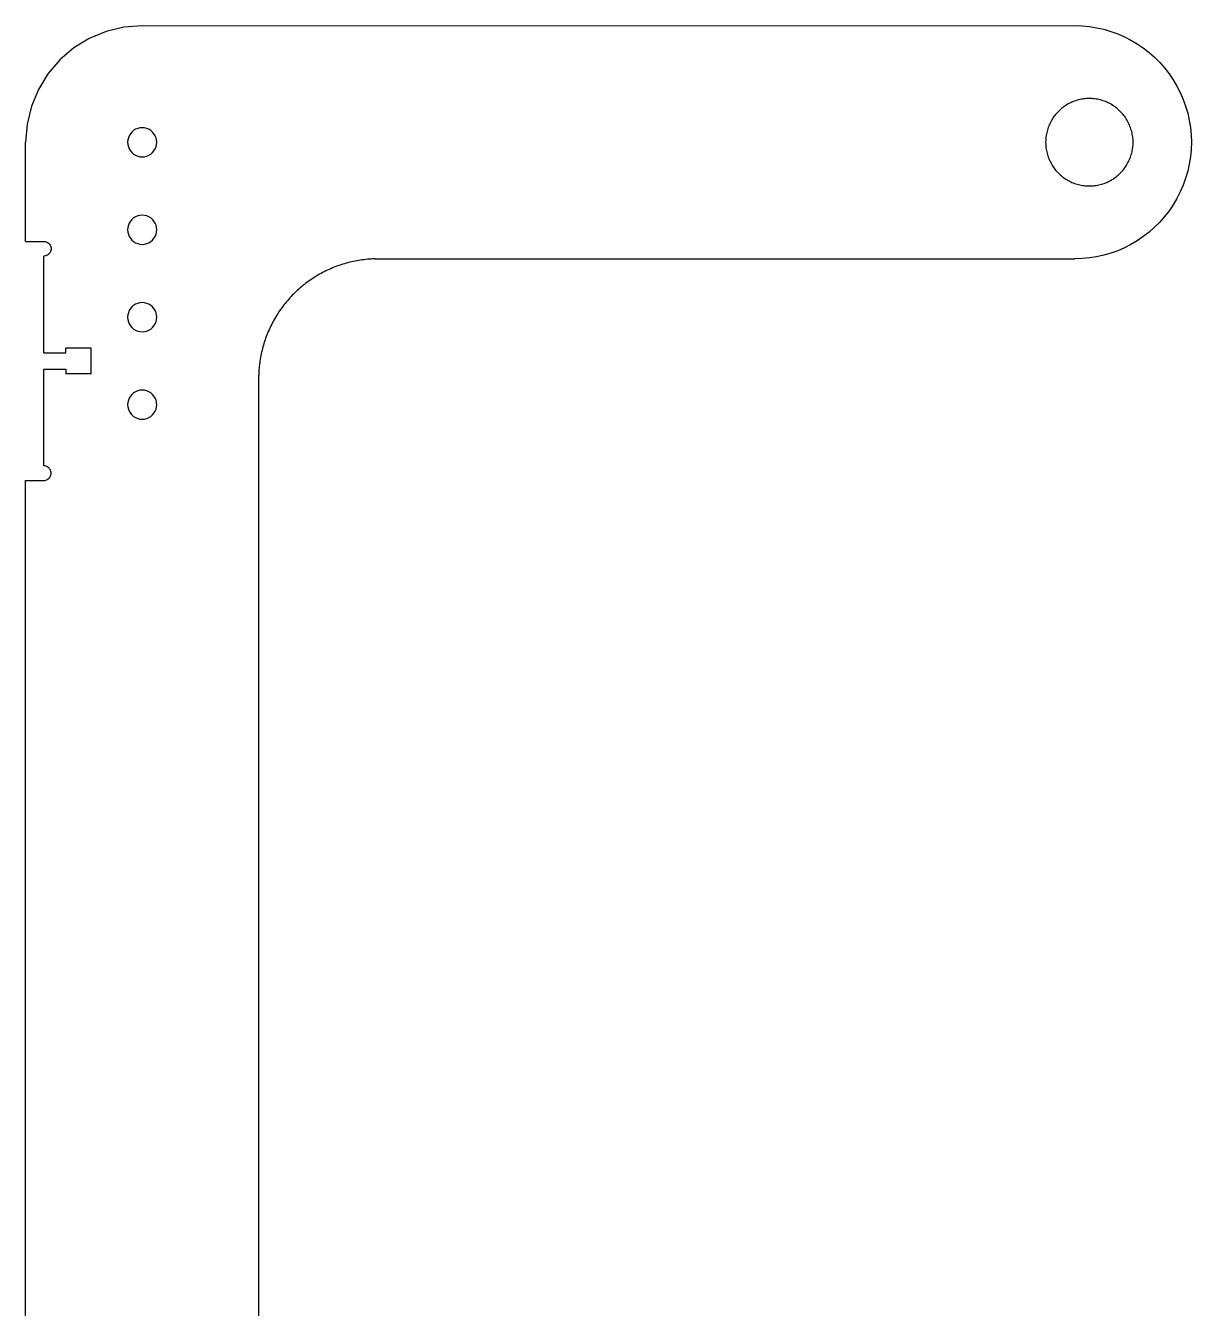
# Model space of a CAD drawing. Extents: x -100 to 100, y -46 to 46.
# Drawn here: x -48.5 to -28.5, y -23.92 to -1.92 of the extents above; entities that cross this region are included whole.
import ezdxf

# ---------------------------------------------------------------- set-up
doc = ezdxf.new("R2010")
doc.units = 0
doc.header["$MEASUREMENT"] = 0
doc.layers.get('0').update_dxf_attribs({"linetype": 'CONTINUOUS'})

msp = doc.modelspace()

# ---------------------------------------------------------------- linework, layer by layer
for p, q in [((-46.81, -1.942), (-47.115, -2.016)), ((-46.497, -1.918), (-46.81, -1.942)), ((-46.497, -1.918), (-30.497, -1.917)), ((-30.497, -1.917), (-30.371, -1.921)), ((-30.371, -1.921), (-30.246, -1.933)), ((-30.246, -1.933), (-30.122, -1.952)), ((-30.122, -1.952), (-29.999, -1.98)), ((-29.999, -1.98), (-29.879, -2.015)), ((-47.405, -2.136), (-47.672, -2.3)), ((-47.115, -2.016), (-47.405, -2.136)), ((-29.879, -2.015), (-29.761, -2.057)), ((-29.761, -2.057), (-29.645, -2.107)), ((-29.645, -2.107), (-29.533, -2.164)), ((-29.533, -2.164), (-29.425, -2.228)), ((-47.672, -2.3), (-47.911, -2.503)), ((-29.425, -2.228), (-29.321, -2.299)), ((-29.321, -2.299), (-29.222, -2.376)), ((-29.222, -2.376), (-29.128, -2.459)), ((-47.911, -2.503), (-48.115, -2.742)), ((-29.128, -2.459), (-29.039, -2.548)), ((-29.039, -2.548), (-28.956, -2.642)), ((-48.115, -2.742), (-48.279, -3.01)), ((-28.956, -2.642), (-28.879, -2.741)), ((-28.879, -2.741), (-28.808, -2.845)), ((-28.808, -2.845), (-28.744, -2.953)), ((-48.279, -3.01), (-48.399, -3.3)), ((-28.744, -2.953), (-28.687, -3.065)), ((-28.687, -3.065), (-28.637, -3.181)), ((-48.399, -3.3), (-48.472, -3.605)), ((-30.668, -3.297), (-30.688, -3.31)), ((-30.649, -3.284), (-30.668, -3.297)), ((-30.629, -3.271), (-30.649, -3.284)), ((-30.608, -3.26), (-30.629, -3.271)), ((-30.587, -3.249), (-30.608, -3.26)), ((-30.566, -3.238), (-30.587, -3.249)), ((-30.545, -3.229), (-30.566, -3.238)), ((-30.523, -3.22), (-30.545, -3.229)), ((-30.501, -3.211), (-30.523, -3.22)), ((-30.479, -3.204), (-30.501, -3.211)), ((-30.456, -3.197), (-30.479, -3.204)), ((-30.433, -3.191), (-30.456, -3.197)), ((-30.41, -3.185), (-30.433, -3.191)), ((-30.387, -3.18), (-30.41, -3.185)), ((-30.364, -3.176), (-30.387, -3.18)), ((-30.341, -3.173), (-30.364, -3.176)), ((-30.317, -3.17), (-30.341, -3.173)), ((-30.294, -3.168), (-30.317, -3.17)), ((-30.27, -3.167), (-30.294, -3.168)), ((-30.247, -3.167), (-30.27, -3.167)), ((-30.223, -3.167), (-30.247, -3.167)), ((-30.2, -3.168), (-30.223, -3.167)), ((-30.176, -3.17), (-30.2, -3.168)), ((-30.153, -3.173), (-30.176, -3.17)), ((-30.13, -3.176), (-30.153, -3.173)), ((-30.106, -3.18), (-30.13, -3.176)), ((-30.083, -3.185), (-30.106, -3.18)), ((-30.06, -3.191), (-30.083, -3.185)), ((-30.038, -3.197), (-30.06, -3.191)), ((-30.015, -3.204), (-30.038, -3.197)), ((-29.993, -3.211), (-30.015, -3.204)), ((-29.971, -3.22), (-29.993, -3.211)), ((-29.949, -3.229), (-29.971, -3.22)), ((-29.928, -3.238), (-29.949, -3.229)), ((-29.906, -3.249), (-29.928, -3.238)), ((-29.886, -3.26), (-29.906, -3.249)), ((-29.865, -3.271), (-29.886, -3.26)), ((-29.845, -3.284), (-29.865, -3.271)), ((-29.825, -3.297), (-29.845, -3.284)), ((-29.806, -3.31), (-29.825, -3.297)), ((-28.637, -3.181), (-28.595, -3.299)), ((-28.595, -3.299), (-28.56, -3.42)), ((-30.88, -3.515), (-30.892, -3.535)), ((-30.867, -3.495), (-30.88, -3.515)), ((-30.854, -3.476), (-30.867, -3.495)), ((-30.839, -3.457), (-30.854, -3.476)), ((-30.825, -3.439), (-30.839, -3.457)), ((-30.809, -3.421), (-30.825, -3.439)), ((-30.794, -3.404), (-30.809, -3.421)), ((-30.777, -3.387), (-30.794, -3.404)), ((-30.76, -3.37), (-30.777, -3.387)), ((-30.743, -3.354), (-30.76, -3.37)), ((-30.725, -3.339), (-30.743, -3.354)), ((-30.707, -3.324), (-30.725, -3.339)), ((-30.688, -3.31), (-30.707, -3.324)), ((-29.787, -3.324), (-29.806, -3.31)), ((-29.769, -3.339), (-29.787, -3.324)), ((-29.751, -3.354), (-29.769, -3.339)), ((-29.733, -3.37), (-29.751, -3.354)), ((-29.717, -3.387), (-29.733, -3.37)), ((-29.7, -3.404), (-29.717, -3.387)), ((-29.684, -3.421), (-29.7, -3.404)), ((-29.669, -3.439), (-29.684, -3.421)), ((-29.654, -3.457), (-29.669, -3.439)), ((-29.64, -3.476), (-29.654, -3.457)), ((-29.627, -3.495), (-29.64, -3.476)), ((-29.614, -3.515), (-29.627, -3.495)), ((-29.601, -3.535), (-29.614, -3.515)), ((-28.56, -3.42), (-28.532, -3.542)), ((-48.472, -3.605), (-48.497, -3.918)), ((-46.644, -3.715), (-46.674, -3.741)), ((-46.61, -3.695), (-46.644, -3.715)), ((-46.574, -3.68), (-46.61, -3.695)), ((-46.536, -3.671), (-46.574, -3.68)), ((-46.497, -3.668), (-46.536, -3.671)), ((-46.458, -3.671), (-46.497, -3.668)), ((-46.42, -3.68), (-46.458, -3.671)), ((-46.383, -3.695), (-46.42, -3.68)), ((-46.35, -3.715), (-46.383, -3.695)), ((-46.32, -3.741), (-46.35, -3.715)), ((-30.973, -3.73), (-30.979, -3.753)), ((-30.967, -3.708), (-30.973, -3.73)), ((-30.96, -3.685), (-30.967, -3.708)), ((-30.953, -3.663), (-30.96, -3.685)), ((-30.944, -3.641), (-30.953, -3.663)), ((-30.935, -3.619), (-30.944, -3.641)), ((-30.925, -3.598), (-30.935, -3.619)), ((-30.915, -3.576), (-30.925, -3.598)), ((-30.904, -3.556), (-30.915, -3.576)), ((-30.892, -3.535), (-30.904, -3.556)), ((-29.59, -3.556), (-29.601, -3.535)), ((-29.579, -3.576), (-29.59, -3.556)), ((-29.568, -3.598), (-29.579, -3.576)), ((-29.559, -3.619), (-29.568, -3.598)), ((-29.55, -3.641), (-29.559, -3.619)), ((-29.541, -3.663), (-29.55, -3.641)), ((-29.534, -3.685), (-29.541, -3.663)), ((-29.527, -3.708), (-29.534, -3.685)), ((-29.52, -3.73), (-29.527, -3.708)), ((-29.515, -3.753), (-29.52, -3.73)), ((-28.532, -3.542), (-28.513, -3.666)), ((-28.513, -3.666), (-28.501, -3.791)), ((-48.497, -5.618), (-48.497, -3.918)), ((-46.744, -3.878), (-46.747, -3.918)), ((-46.747, -3.918), (-46.744, -3.957)), ((-46.735, -3.84), (-46.744, -3.878)), ((-46.744, -3.957), (-46.735, -3.995)), ((-46.72, -3.804), (-46.735, -3.84)), ((-46.699, -3.771), (-46.72, -3.804)), ((-46.674, -3.741), (-46.699, -3.771)), ((-46.295, -3.771), (-46.32, -3.741)), ((-46.274, -3.804), (-46.295, -3.771)), ((-46.259, -3.84), (-46.274, -3.804)), ((-46.25, -3.878), (-46.259, -3.84)), ((-46.259, -3.995), (-46.25, -3.957)), ((-46.247, -3.918), (-46.25, -3.878)), ((-46.25, -3.957), (-46.247, -3.918)), ((-30.996, -3.893), (-30.997, -3.917)), ((-30.997, -3.917), (-30.996, -3.941)), ((-30.995, -3.87), (-30.996, -3.893)), ((-30.996, -3.941), (-30.995, -3.964)), ((-30.994, -3.846), (-30.995, -3.87)), ((-30.991, -3.823), (-30.994, -3.846)), ((-30.988, -3.8), (-30.991, -3.823)), ((-30.984, -3.776), (-30.988, -3.8)), ((-30.979, -3.753), (-30.984, -3.776)), ((-29.51, -3.776), (-29.515, -3.753)), ((-29.506, -3.8), (-29.51, -3.776)), ((-29.503, -3.823), (-29.506, -3.8)), ((-29.5, -3.846), (-29.503, -3.823)), ((-29.498, -3.87), (-29.5, -3.846)), ((-29.497, -3.893), (-29.498, -3.87)), ((-29.498, -3.964), (-29.497, -3.941)), ((-29.497, -3.917), (-29.497, -3.893)), ((-29.497, -3.941), (-29.497, -3.917)), ((-28.501, -3.791), (-28.497, -3.917)), ((-28.497, -3.917), (-28.501, -4.043)), ((-46.735, -3.995), (-46.72, -4.031)), ((-46.72, -4.031), (-46.699, -4.064)), ((-46.699, -4.064), (-46.674, -4.094)), ((-46.674, -4.094), (-46.644, -4.12)), ((-46.644, -4.12), (-46.61, -4.14)), ((-46.61, -4.14), (-46.574, -4.155)), ((-46.574, -4.155), (-46.536, -4.164)), ((-46.536, -4.164), (-46.497, -4.168)), ((-46.497, -4.168), (-46.458, -4.164)), ((-46.458, -4.164), (-46.42, -4.155)), ((-46.42, -4.155), (-46.383, -4.14)), ((-46.383, -4.14), (-46.35, -4.12)), ((-46.35, -4.12), (-46.32, -4.094)), ((-46.32, -4.094), (-46.295, -4.064)), ((-46.295, -4.064), (-46.274, -4.031)), ((-46.274, -4.031), (-46.259, -3.995)), ((-30.995, -3.964), (-30.994, -3.988)), ((-30.994, -3.988), (-30.991, -4.011)), ((-30.991, -4.011), (-30.988, -4.034)), ((-30.988, -4.034), (-30.984, -4.057)), ((-30.984, -4.057), (-30.979, -4.081)), ((-30.979, -4.081), (-30.973, -4.103)), ((-30.973, -4.103), (-30.967, -4.126)), ((-30.967, -4.126), (-30.96, -4.149)), ((-30.96, -4.149), (-30.953, -4.171)), ((-30.953, -4.171), (-30.944, -4.193)), ((-29.55, -4.193), (-29.541, -4.171)), ((-29.541, -4.171), (-29.534, -4.149)), ((-29.534, -4.149), (-29.527, -4.126)), ((-29.527, -4.126), (-29.52, -4.103)), ((-29.52, -4.103), (-29.515, -4.081)), ((-29.515, -4.081), (-29.51, -4.057)), ((-29.51, -4.057), (-29.506, -4.034)), ((-29.506, -4.034), (-29.503, -4.011)), ((-29.503, -4.011), (-29.5, -3.988)), ((-29.5, -3.988), (-29.498, -3.964)), ((-28.513, -4.168), (-28.532, -4.292)), ((-28.501, -4.043), (-28.513, -4.168)), ((-30.944, -4.193), (-30.935, -4.215)), ((-30.935, -4.215), (-30.925, -4.236)), ((-30.925, -4.236), (-30.915, -4.257)), ((-30.915, -4.257), (-30.904, -4.278)), ((-30.904, -4.278), (-30.892, -4.299)), ((-30.892, -4.299), (-30.88, -4.319)), ((-30.88, -4.319), (-30.867, -4.339)), ((-30.867, -4.339), (-30.854, -4.358)), ((-30.854, -4.358), (-30.839, -4.377)), ((-30.839, -4.377), (-30.825, -4.395)), ((-30.825, -4.395), (-30.809, -4.413)), ((-29.684, -4.413), (-29.669, -4.395)), ((-29.669, -4.395), (-29.654, -4.377)), ((-29.654, -4.377), (-29.64, -4.358)), ((-29.64, -4.358), (-29.627, -4.339)), ((-29.627, -4.339), (-29.614, -4.319)), ((-29.614, -4.319), (-29.601, -4.299)), ((-29.601, -4.299), (-29.59, -4.278)), ((-29.59, -4.278), (-29.579, -4.257)), ((-29.579, -4.257), (-29.568, -4.236)), ((-29.568, -4.236), (-29.559, -4.215)), ((-29.559, -4.215), (-29.55, -4.193)), ((-28.532, -4.292), (-28.56, -4.414)), ((-30.809, -4.413), (-30.794, -4.43)), ((-30.794, -4.43), (-30.777, -4.447)), ((-30.777, -4.447), (-30.76, -4.464)), ((-30.76, -4.464), (-30.743, -4.48)), ((-30.743, -4.48), (-30.725, -4.495)), ((-30.725, -4.495), (-30.707, -4.51)), ((-30.707, -4.51), (-30.688, -4.524)), ((-30.688, -4.524), (-30.668, -4.537)), ((-30.668, -4.537), (-30.649, -4.55)), ((-30.649, -4.55), (-30.629, -4.563)), ((-30.629, -4.563), (-30.608, -4.574)), ((-30.608, -4.574), (-30.587, -4.585)), ((-30.587, -4.585), (-30.566, -4.596)), ((-30.566, -4.596), (-30.545, -4.605)), ((-30.545, -4.605), (-30.523, -4.614)), ((-30.523, -4.614), (-30.501, -4.623)), ((-29.993, -4.623), (-29.971, -4.614)), ((-29.971, -4.614), (-29.949, -4.605)), ((-29.949, -4.605), (-29.928, -4.596)), ((-29.928, -4.596), (-29.906, -4.585)), ((-29.906, -4.585), (-29.886, -4.574)), ((-29.886, -4.574), (-29.865, -4.563)), ((-29.865, -4.563), (-29.845, -4.55)), ((-29.845, -4.55), (-29.825, -4.537)), ((-29.825, -4.537), (-29.806, -4.524)), ((-29.806, -4.524), (-29.787, -4.51)), ((-29.787, -4.51), (-29.769, -4.495)), ((-29.769, -4.495), (-29.751, -4.48)), ((-29.751, -4.48), (-29.733, -4.464)), ((-29.733, -4.464), (-29.717, -4.447)), ((-29.717, -4.447), (-29.7, -4.43)), ((-29.7, -4.43), (-29.684, -4.413)), ((-28.595, -4.535), (-28.637, -4.653)), ((-28.56, -4.414), (-28.595, -4.535)), ((-30.501, -4.623), (-30.479, -4.63)), ((-30.479, -4.63), (-30.456, -4.637)), ((-30.456, -4.637), (-30.433, -4.643)), ((-30.433, -4.643), (-30.41, -4.649)), ((-30.41, -4.649), (-30.387, -4.654)), ((-30.387, -4.654), (-30.364, -4.658)), ((-30.364, -4.658), (-30.341, -4.661)), ((-30.341, -4.661), (-30.317, -4.664)), ((-30.317, -4.664), (-30.294, -4.665)), ((-30.294, -4.665), (-30.27, -4.667)), ((-30.27, -4.667), (-30.247, -4.667)), ((-30.247, -4.667), (-30.223, -4.667)), ((-30.223, -4.667), (-30.2, -4.665)), ((-30.2, -4.665), (-30.176, -4.664)), ((-30.176, -4.664), (-30.153, -4.661)), ((-30.153, -4.661), (-30.13, -4.658)), ((-30.13, -4.658), (-30.106, -4.654)), ((-30.106, -4.654), (-30.083, -4.649)), ((-30.083, -4.649), (-30.06, -4.643)), ((-30.06, -4.643), (-30.038, -4.637)), ((-30.038, -4.637), (-30.015, -4.63)), ((-30.015, -4.63), (-29.993, -4.623)), ((-28.687, -4.768), (-28.744, -4.88)), ((-28.637, -4.653), (-28.687, -4.768)), ((-28.808, -4.989), (-28.879, -5.092)), ((-28.744, -4.88), (-28.808, -4.989)), ((-46.699, -5.271), (-46.72, -5.304)), ((-46.674, -5.241), (-46.699, -5.271)), ((-46.644, -5.215), (-46.674, -5.241)), ((-46.61, -5.195), (-46.644, -5.215)), ((-46.574, -5.18), (-46.61, -5.195)), ((-46.536, -5.171), (-46.574, -5.18)), ((-46.497, -5.168), (-46.536, -5.171)), ((-46.458, -5.171), (-46.497, -5.168)), ((-46.42, -5.18), (-46.458, -5.171)), ((-46.383, -5.195), (-46.42, -5.18)), ((-46.35, -5.215), (-46.383, -5.195)), ((-46.32, -5.241), (-46.35, -5.215)), ((-46.295, -5.271), (-46.32, -5.241)), ((-46.274, -5.304), (-46.295, -5.271)), ((-28.956, -5.192), (-29.039, -5.286)), ((-28.879, -5.092), (-28.956, -5.192)), ((-46.744, -5.378), (-46.747, -5.418)), ((-46.747, -5.418), (-46.744, -5.457)), ((-46.735, -5.34), (-46.744, -5.378)), ((-46.744, -5.457), (-46.735, -5.495)), ((-46.72, -5.304), (-46.735, -5.34)), ((-46.735, -5.495), (-46.72, -5.531)), ((-46.259, -5.34), (-46.274, -5.304)), ((-46.274, -5.531), (-46.259, -5.495)), ((-46.25, -5.378), (-46.259, -5.34)), ((-46.259, -5.495), (-46.25, -5.457)), ((-46.247, -5.418), (-46.25, -5.378)), ((-46.25, -5.457), (-46.247, -5.418)), ((-29.222, -5.458), (-29.321, -5.535)), ((-29.128, -5.375), (-29.222, -5.458)), ((-29.039, -5.286), (-29.128, -5.375)), ((-48.497, -5.618), (-48.184, -5.618)), ((-48.184, -5.618), (-48.168, -5.619)), ((-48.168, -5.619), (-48.152, -5.622)), ((-48.152, -5.622), (-48.137, -5.627)), ((-48.137, -5.627), (-48.122, -5.634)), ((-48.122, -5.634), (-48.108, -5.643)), ((-48.108, -5.643), (-48.096, -5.654)), ((-48.096, -5.654), (-48.085, -5.667)), ((-48.085, -5.667), (-48.076, -5.68)), ((-48.076, -5.68), (-48.069, -5.695)), ((-48.069, -5.695), (-48.064, -5.71)), ((-48.064, -5.71), (-48.061, -5.726)), ((-46.72, -5.531), (-46.699, -5.564)), ((-46.699, -5.564), (-46.674, -5.594)), ((-46.674, -5.594), (-46.644, -5.62)), ((-46.644, -5.62), (-46.61, -5.64)), ((-46.61, -5.64), (-46.574, -5.655)), ((-46.574, -5.655), (-46.536, -5.664)), ((-46.536, -5.664), (-46.497, -5.668)), ((-46.497, -5.668), (-46.458, -5.664)), ((-46.458, -5.664), (-46.42, -5.655)), ((-46.42, -5.655), (-46.383, -5.64)), ((-46.383, -5.64), (-46.35, -5.62)), ((-46.35, -5.62), (-46.32, -5.594)), ((-46.32, -5.594), (-46.295, -5.564)), ((-46.295, -5.564), (-46.274, -5.531)), ((-29.533, -5.67), (-29.645, -5.727)), ((-29.425, -5.606), (-29.533, -5.67)), ((-29.321, -5.535), (-29.425, -5.606)), ((-48.168, -5.867), (-48.184, -5.868)), ((-48.184, -7.527), (-48.184, -5.868)), ((-48.152, -5.863), (-48.168, -5.867)), ((-48.137, -5.858), (-48.152, -5.863)), ((-48.122, -5.851), (-48.137, -5.858)), ((-48.108, -5.842), (-48.122, -5.851)), ((-48.096, -5.831), (-48.108, -5.842)), ((-48.085, -5.819), (-48.096, -5.831)), ((-48.076, -5.805), (-48.085, -5.819)), ((-48.069, -5.79), (-48.076, -5.805)), ((-48.064, -5.775), (-48.069, -5.79)), ((-48.061, -5.759), (-48.064, -5.775)), ((-48.061, -5.726), (-48.059, -5.743)), ((-48.059, -5.743), (-48.061, -5.759)), ((-42.754, -5.939), (-42.785, -5.944)), ((-42.724, -5.935), (-42.754, -5.939)), ((-42.693, -5.931), (-42.724, -5.935)), ((-42.662, -5.927), (-42.693, -5.931)), ((-42.631, -5.924), (-42.662, -5.927)), ((-42.6, -5.922), (-42.631, -5.924)), ((-42.569, -5.92), (-42.6, -5.922)), ((-42.538, -5.918), (-42.569, -5.92)), ((-42.507, -5.917), (-42.538, -5.918)), ((-42.507, -5.917), (-30.497, -5.917)), ((-30.371, -5.913), (-30.497, -5.917)), ((-30.246, -5.901), (-30.371, -5.913)), ((-30.122, -5.882), (-30.246, -5.901)), ((-30, -5.854), (-30.122, -5.882)), ((-29.879, -5.819), (-30, -5.854)), ((-29.761, -5.777), (-29.879, -5.819)), ((-29.645, -5.727), (-29.761, -5.777)), ((-43.402, -6.152), (-43.429, -6.167)), ((-43.374, -6.138), (-43.402, -6.152)), ((-43.346, -6.124), (-43.374, -6.138)), ((-43.318, -6.11), (-43.346, -6.124)), ((-43.29, -6.097), (-43.318, -6.11)), ((-43.262, -6.085), (-43.29, -6.097)), ((-43.233, -6.073), (-43.262, -6.085)), ((-43.204, -6.061), (-43.233, -6.073)), ((-43.175, -6.05), (-43.204, -6.061)), ((-43.146, -6.039), (-43.175, -6.05)), ((-43.117, -6.028), (-43.146, -6.039)), ((-43.087, -6.018), (-43.117, -6.028)), ((-43.057, -6.009), (-43.087, -6.018)), ((-43.028, -6), (-43.057, -6.009)), ((-42.998, -5.991), (-43.028, -6)), ((-42.968, -5.983), (-42.998, -5.991)), ((-42.938, -5.976), (-42.968, -5.983)), ((-42.907, -5.968), (-42.938, -5.976)), ((-42.877, -5.962), (-42.907, -5.968)), ((-42.846, -5.955), (-42.877, -5.962)), ((-42.816, -5.95), (-42.846, -5.955)), ((-42.785, -5.944), (-42.816, -5.95)), ((-43.739, -6.374), (-43.763, -6.394)), ((-43.715, -6.355), (-43.739, -6.374)), ((-43.69, -6.336), (-43.715, -6.355)), ((-43.665, -6.317), (-43.69, -6.336)), ((-43.64, -6.299), (-43.665, -6.317)), ((-43.615, -6.281), (-43.64, -6.299)), ((-43.589, -6.263), (-43.615, -6.281)), ((-43.563, -6.246), (-43.589, -6.263)), ((-43.537, -6.229), (-43.563, -6.246)), ((-43.51, -6.213), (-43.537, -6.229)), ((-43.484, -6.197), (-43.51, -6.213)), ((-43.457, -6.182), (-43.484, -6.197)), ((-43.429, -6.167), (-43.457, -6.182)), ((-43.965, -6.588), (-43.986, -6.611)), ((-43.944, -6.565), (-43.965, -6.588)), ((-43.923, -6.542), (-43.944, -6.565)), ((-43.901, -6.52), (-43.923, -6.542)), ((-43.879, -6.498), (-43.901, -6.52)), ((-43.856, -6.477), (-43.879, -6.498)), ((-43.834, -6.455), (-43.856, -6.477)), ((-43.81, -6.435), (-43.834, -6.455)), ((-43.787, -6.414), (-43.81, -6.435)), ((-43.763, -6.394), (-43.787, -6.414)), ((-46.72, -6.804), (-46.735, -6.84)), ((-46.699, -6.771), (-46.72, -6.804)), ((-46.674, -6.741), (-46.699, -6.771)), ((-46.644, -6.715), (-46.674, -6.741)), ((-46.61, -6.695), (-46.644, -6.715)), ((-46.574, -6.68), (-46.61, -6.695)), ((-46.536, -6.671), (-46.574, -6.68)), ((-46.497, -6.668), (-46.536, -6.671)), ((-46.458, -6.671), (-46.497, -6.668)), ((-46.42, -6.68), (-46.458, -6.671)), ((-46.383, -6.695), (-46.42, -6.68)), ((-46.35, -6.715), (-46.383, -6.695)), ((-46.32, -6.741), (-46.35, -6.715)), ((-46.295, -6.771), (-46.32, -6.741)), ((-46.274, -6.804), (-46.295, -6.771)), ((-46.259, -6.84), (-46.274, -6.804)), ((-44.139, -6.807), (-44.156, -6.833)), ((-44.121, -6.782), (-44.139, -6.807)), ((-44.103, -6.756), (-44.121, -6.782)), ((-44.084, -6.731), (-44.103, -6.756)), ((-44.065, -6.707), (-44.084, -6.731)), ((-44.046, -6.682), (-44.065, -6.707)), ((-44.026, -6.658), (-44.046, -6.682)), ((-44.006, -6.634), (-44.026, -6.658)), ((-43.986, -6.611), (-44.006, -6.634)), ((-46.744, -6.878), (-46.747, -6.918)), ((-46.747, -6.918), (-46.744, -6.957)), ((-46.735, -6.84), (-46.744, -6.878)), ((-46.744, -6.957), (-46.735, -6.995)), ((-46.735, -6.995), (-46.72, -7.031)), ((-46.72, -7.031), (-46.699, -7.064)), ((-46.295, -7.064), (-46.274, -7.031)), ((-46.274, -7.031), (-46.259, -6.995)), ((-46.25, -6.878), (-46.259, -6.84)), ((-46.259, -6.995), (-46.25, -6.957)), ((-46.247, -6.918), (-46.25, -6.878)), ((-46.25, -6.957), (-46.247, -6.918)), ((-44.267, -7.021), (-44.281, -7.048)), ((-44.252, -6.993), (-44.267, -7.021)), ((-44.237, -6.966), (-44.252, -6.993)), ((-44.222, -6.939), (-44.237, -6.966)), ((-44.206, -6.912), (-44.222, -6.939)), ((-44.19, -6.885), (-44.206, -6.912)), ((-44.173, -6.859), (-44.19, -6.885)), ((-44.156, -6.833), (-44.173, -6.859)), ((-46.699, -7.064), (-46.674, -7.094)), ((-46.674, -7.094), (-46.644, -7.12)), ((-46.644, -7.12), (-46.61, -7.14)), ((-46.61, -7.14), (-46.574, -7.155)), ((-46.574, -7.155), (-46.536, -7.164)), ((-46.536, -7.164), (-46.497, -7.168)), ((-46.497, -7.168), (-46.458, -7.164)), ((-46.458, -7.164), (-46.42, -7.155)), ((-46.42, -7.155), (-46.383, -7.14)), ((-46.383, -7.14), (-46.35, -7.12)), ((-46.35, -7.12), (-46.32, -7.094)), ((-46.32, -7.094), (-46.295, -7.064)), ((-44.368, -7.248), (-44.379, -7.277)), ((-44.357, -7.219), (-44.368, -7.248)), ((-44.346, -7.19), (-44.357, -7.219)), ((-44.334, -7.161), (-44.346, -7.19)), ((-44.321, -7.133), (-44.334, -7.161)), ((-44.308, -7.104), (-44.321, -7.133)), ((-44.295, -7.076), (-44.308, -7.104)), ((-44.281, -7.048), (-44.295, -7.076)), ((-47.809, -7.527), (-47.809, -7.449)), ((-47.372, -7.449), (-47.809, -7.449)), ((-47.372, -7.886), (-47.372, -7.449)), ((-44.434, -7.456), (-44.441, -7.486)), ((-44.426, -7.425), (-44.434, -7.456)), ((-44.417, -7.396), (-44.426, -7.425)), ((-44.408, -7.366), (-44.417, -7.396)), ((-44.399, -7.336), (-44.408, -7.366)), ((-44.389, -7.306), (-44.399, -7.336)), ((-44.379, -7.277), (-44.389, -7.306)), ((-48.184, -7.527), (-47.809, -7.527)), ((-44.481, -7.7), (-44.485, -7.731)), ((-44.477, -7.669), (-44.481, -7.7)), ((-44.472, -7.638), (-44.477, -7.669)), ((-44.467, -7.608), (-44.472, -7.638)), ((-44.461, -7.577), (-44.467, -7.608)), ((-44.455, -7.546), (-44.461, -7.577)), ((-44.448, -7.516), (-44.455, -7.546)), ((-44.441, -7.486), (-44.448, -7.516)), ((-48.184, -7.808), (-47.809, -7.808)), ((-48.184, -9.468), (-48.184, -7.808)), ((-47.809, -7.808), (-47.809, -7.886)), ((-47.372, -7.886), (-47.809, -7.886)), ((-44.497, -7.886), (-44.498, -7.917)), ((-44.498, -39.917), (-44.498, -7.917)), ((-44.496, -7.855), (-44.497, -7.886)), ((-44.494, -7.824), (-44.496, -7.855)), ((-44.491, -7.793), (-44.494, -7.824)), ((-44.488, -7.762), (-44.491, -7.793)), ((-44.485, -7.731), (-44.488, -7.762)), ((-46.735, -8.34), (-46.744, -8.378)), ((-46.72, -8.304), (-46.735, -8.34)), ((-46.699, -8.271), (-46.72, -8.304)), ((-46.674, -8.241), (-46.699, -8.271)), ((-46.644, -8.215), (-46.674, -8.241)), ((-46.61, -8.195), (-46.644, -8.215)), ((-46.574, -8.18), (-46.61, -8.195)), ((-46.536, -8.171), (-46.574, -8.18)), ((-46.497, -8.168), (-46.536, -8.171)), ((-46.458, -8.171), (-46.497, -8.168)), ((-46.42, -8.18), (-46.458, -8.171)), ((-46.383, -8.195), (-46.42, -8.18)), ((-46.35, -8.215), (-46.383, -8.195)), ((-46.32, -8.241), (-46.35, -8.215)), ((-46.295, -8.271), (-46.32, -8.241)), ((-46.274, -8.304), (-46.295, -8.271)), ((-46.259, -8.34), (-46.274, -8.304)), ((-46.25, -8.378), (-46.259, -8.34)), ((-46.744, -8.378), (-46.747, -8.418)), ((-46.747, -8.418), (-46.744, -8.457)), ((-46.744, -8.457), (-46.735, -8.495)), ((-46.735, -8.495), (-46.72, -8.531)), ((-46.72, -8.531), (-46.699, -8.564)), ((-46.699, -8.564), (-46.674, -8.594)), ((-46.32, -8.594), (-46.295, -8.564)), ((-46.295, -8.564), (-46.274, -8.531)), ((-46.274, -8.531), (-46.259, -8.495)), ((-46.259, -8.495), (-46.25, -8.457)), ((-46.247, -8.418), (-46.25, -8.378)), ((-46.25, -8.457), (-46.247, -8.418)), ((-46.674, -8.594), (-46.644, -8.62)), ((-46.644, -8.62), (-46.61, -8.64)), ((-46.61, -8.64), (-46.574, -8.655)), ((-46.574, -8.655), (-46.536, -8.664)), ((-46.536, -8.664), (-46.497, -8.668)), ((-46.497, -8.668), (-46.458, -8.664)), ((-46.458, -8.664), (-46.42, -8.655)), ((-46.42, -8.655), (-46.383, -8.64)), ((-46.383, -8.64), (-46.35, -8.62)), ((-46.35, -8.62), (-46.32, -8.594)), ((-48.168, -9.469), (-48.184, -9.468)), ((-48.152, -9.472), (-48.168, -9.469)), ((-48.137, -9.477), (-48.152, -9.472)), ((-48.122, -9.484), (-48.137, -9.477)), ((-48.108, -9.493), (-48.122, -9.484)), ((-48.096, -9.504), (-48.108, -9.493)), ((-48.085, -9.517), (-48.096, -9.504)), ((-48.096, -9.681), (-48.085, -9.669)), ((-48.076, -9.53), (-48.085, -9.517)), ((-48.085, -9.669), (-48.076, -9.655)), ((-48.069, -9.545), (-48.076, -9.53)), ((-48.076, -9.655), (-48.069, -9.64)), ((-48.064, -9.56), (-48.069, -9.545)), ((-48.069, -9.64), (-48.064, -9.625)), ((-48.06, -9.576), (-48.064, -9.56)), ((-48.064, -9.625), (-48.06, -9.609)), ((-48.059, -9.593), (-48.06, -9.576)), ((-48.06, -9.609), (-48.059, -9.593)), ((-48.497, -9.718), (-48.184, -9.718)), ((-48.497, -41.37), (-48.497, -9.718)), ((-48.184, -9.718), (-48.168, -9.717)), ((-48.168, -9.717), (-48.152, -9.713)), ((-48.152, -9.713), (-48.137, -9.708)), ((-48.137, -9.708), (-48.122, -9.701)), ((-48.122, -9.701), (-48.108, -9.692)), ((-48.108, -9.692), (-48.096, -9.681))]:
    msp.add_line(p, q)

doc.saveas('drawing.dxf')
